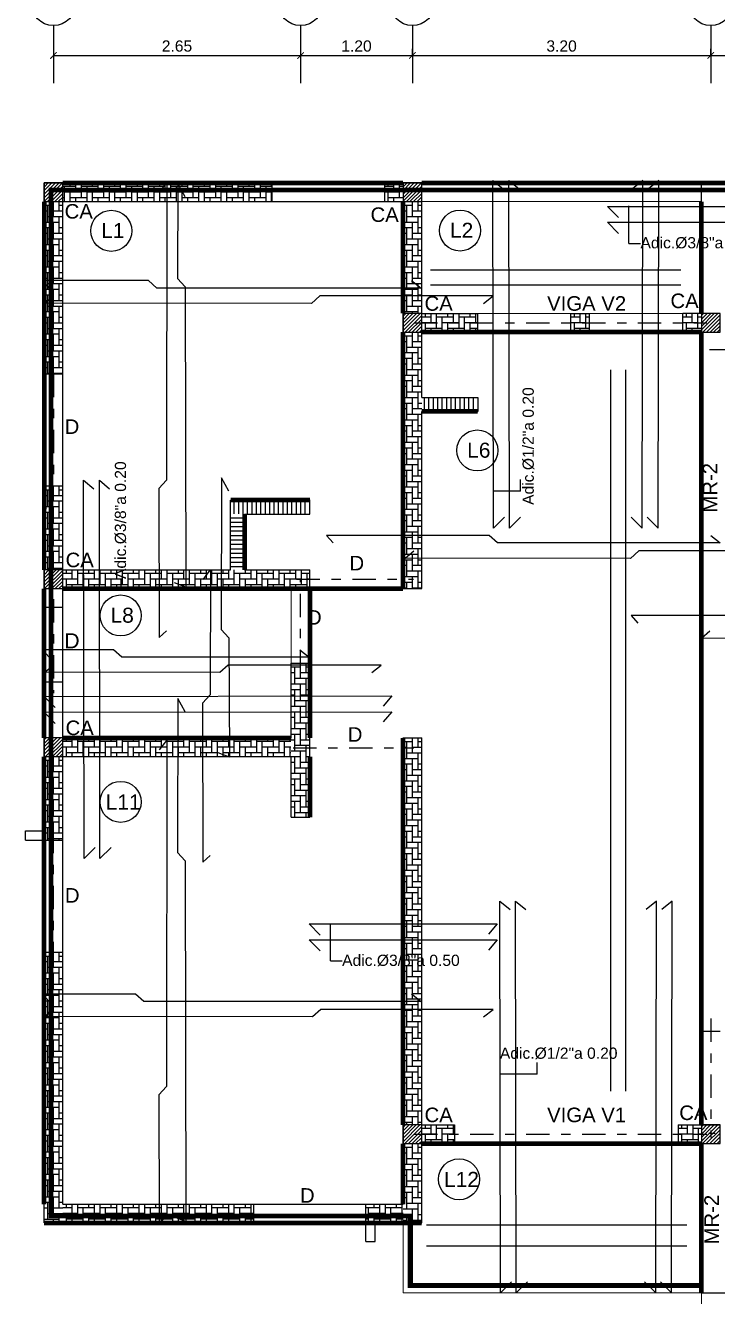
# Model space of a CAD drawing. Header units: feet. Extents: x 317 to 512, y -141 to 162.
# Drawn here: x 401.18 to 408.6, y 15.45 to 29.12 of the extents above; entities that cross this region are included whole.
import ezdxf

# ---------------------------------------------------------------- set-up
doc = ezdxf.new("R2010")
doc.units = ezdxf.units.FT
doc.header["$MEASUREMENT"] = 0
doc.linetypes.add('DASHDOT', pattern=[1, 0.5, -0.25, 0, -0.25])
doc.linetypes.add('DASHED', pattern=[19.05, 12.7, -6.35])
for name, color, linetype in [('00-LOSA', 51, 'Continuous'), ('ACERO', 4, 'Continuous'), ('columna', 9, 'Continuous'), ('DIM', 10, 'Continuous'), ('MUROS', 7, 'Continuous'), ('PERT-VENT', 8, 'Continuous'), ('PISO', 8, 'Continuous'), ('relleno', 8, 'Continuous'), ('TEXTO', 2, 'Continuous'), ('TEXTOS', 3, 'Continuous'), ('VENTANA', 8, 'Continuous'), ('VIGAS', 4, 'DASHDOT')]:
    doc.layers.add(name, color=color, linetype=linetype)
for name, color, linetype, lineweight in [('00-muro15', 210, 'Continuous', 5), ('00-muro20', 1, 'Continuous', 5), ('A-GENM', 8, 'Continuous', 9), ('closet', 8, 'Continuous', 5), ('vuelo', 251, 'DASHED', 13)]:
    doc.layers.add(name, color=color, linetype=linetype, lineweight=lineweight)
doc.styles.add('RS80', font='arial.ttf', dxfattribs={"height": 0.1})
doc.styles.get("Standard").update_dxf_attribs({"font": 'arial.ttf'})
doc.dimstyles.new('KEILY', dxfattribs={"dimtxt": 0.12, "dimasz": 0.07, "dimexe": 0.07, "dimexo": 0.25, "dimgap": 0.04, "dimtad": 1, "dimzin": 1, "dimdsep": 46, "dimtxsty": 'Standard', "dimblk": 'ARCHTICK', "dimcen": 2.5, "dimclrd": 256, "dimclre": 256, "dimclrt": 7, "dimazin": 0, "dimtfac": 1, "dimtix": 1, "dimtmove": 2, "dimatfit": 1, "dimfxl": 0.35, "dimfxlon": 1, "dimtolj": 1, "dimtzin": 1, "dimarcsym": 0})
pattern_1 = [(90, (-5.34933, -14.4465), (-0.06, 0.06), [0.18, -0.06]), (180, (-5.34933, -14.3865), (-0.06, 0.06), [0.18, -0.06])]

# ---------------------------------------------------------------- blocks, each defined once
blk = doc.blocks.new('_ArchTick')
at = {"color": 0, "linetype": 'ByBlock', "const_width": 0.15}
blk.add_lwpolyline([(-0.5, -0.5), (0.5, 0.5)], dxfattribs=at)
blk = doc.blocks.new('*D223')
at = {"layer": 'DEFPOINTS', "color": 0, "transparency": 16777216}
for p in [(401.481, 28.812), (404.131, 28.812), (404.131, 28.799)]:
    blk.add_point(p, dxfattribs=at)
at = {"layer": 'DIM', "lineweight": -2, "transparency": 16777216}
for p, q in [((401.481, 28.799), (401.481, 28.729)), ((401.481, 28.799), (404.131, 28.799)), ((404.131, 28.799), (404.131, 28.729))]:
    blk.add_line(p, q, dxfattribs=at)
at = {"layer": 'DIM', "lineweight": -2, "transparency": 16777216, "xscale": 0.07, "yscale": 0.07, "zscale": 0.07, "rotation": 180}
blk.add_blockref('_ArchTick', (401.481, 28.799), dxfattribs=at)
at = {"layer": 'DIM', "lineweight": -2, "transparency": 16777216, "xscale": 0.07, "yscale": 0.07, "zscale": 0.07}
blk.add_blockref('_ArchTick', (404.131, 28.799), dxfattribs=at)
at = {"layer": 'DIM', "color": 7, "transparency": 16777216, "insert": (402.806, 28.9), "char_height": 0.12, "attachment_point": 5}
blk.add_mtext('\\A1;2.65', dxfattribs=at)
blk = doc.blocks.new('*D224')
at = {"layer": 'DEFPOINTS', "color": 0, "transparency": 16777216}
for p in [(404.131, 28.812), (405.331, 28.799), (405.331, 28.799)]:
    blk.add_point(p, dxfattribs=at)
at = {"layer": 'DIM', "lineweight": -2, "transparency": 16777216}
for p, q in [((405.331, 28.799), (405.331, 28.869)), ((404.131, 28.799), (404.131, 28.729)), ((404.131, 28.799), (405.331, 28.799))]:
    blk.add_line(p, q, dxfattribs=at)
at = {"layer": 'DIM', "lineweight": -2, "transparency": 16777216, "xscale": 0.07, "yscale": 0.07, "zscale": 0.07, "rotation": 180}
blk.add_blockref('_ArchTick', (404.131, 28.799), dxfattribs=at)
at = {"layer": 'DIM', "lineweight": -2, "transparency": 16777216, "xscale": 0.07, "yscale": 0.07, "zscale": 0.07}
blk.add_blockref('_ArchTick', (405.331, 28.799), dxfattribs=at)
at = {"layer": 'DIM', "color": 7, "transparency": 16777216, "insert": (404.731, 28.9), "char_height": 0.12, "attachment_point": 5}
blk.add_mtext('\\A1;1.20', dxfattribs=at)
blk = doc.blocks.new('*D225')
at = {"layer": 'DEFPOINTS', "color": 0, "transparency": 16777216}
for p in [(405.331, 28.799), (408.531, 28.799), (408.531, 28.799)]:
    blk.add_point(p, dxfattribs=at)
at = {"layer": 'DIM', "lineweight": -2, "transparency": 16777216}
for p, q in [((405.331, 28.799), (405.331, 28.869)), ((408.531, 28.799), (408.531, 28.869)), ((405.331, 28.799), (408.531, 28.799))]:
    blk.add_line(p, q, dxfattribs=at)
at = {"layer": 'DIM', "lineweight": -2, "transparency": 16777216, "xscale": 0.07, "yscale": 0.07, "zscale": 0.07, "rotation": 180}
blk.add_blockref('_ArchTick', (405.331, 28.799), dxfattribs=at)
at = {"layer": 'DIM', "lineweight": -2, "transparency": 16777216, "xscale": 0.07, "yscale": 0.07, "zscale": 0.07}
blk.add_blockref('_ArchTick', (408.531, 28.799), dxfattribs=at)
at = {"layer": 'DIM', "color": 7, "transparency": 16777216, "insert": (406.931, 28.9), "char_height": 0.12, "attachment_point": 5}
blk.add_mtext('\\A1;3.20', dxfattribs=at)
blk = doc.blocks.new('*D226')
at = {"layer": 'DEFPOINTS', "color": 0, "transparency": 16777216}
for p in [(408.531, 28.799), (411.331, 28.799), (411.331, 28.799)]:
    blk.add_point(p, dxfattribs=at)
at = {"layer": 'DIM', "lineweight": -2, "transparency": 16777216}
for p, q in [((408.531, 28.799), (408.531, 28.869)), ((411.331, 28.799), (411.331, 28.869)), ((408.531, 28.799), (411.331, 28.799))]:
    blk.add_line(p, q, dxfattribs=at)
at = {"layer": 'DIM', "lineweight": -2, "transparency": 16777216, "xscale": 0.07, "yscale": 0.07, "zscale": 0.07, "rotation": 180}
blk.add_blockref('_ArchTick', (408.531, 28.799), dxfattribs=at)
at = {"layer": 'DIM', "lineweight": -2, "transparency": 16777216, "xscale": 0.07, "yscale": 0.07, "zscale": 0.07}
blk.add_blockref('_ArchTick', (411.331, 28.799), dxfattribs=at)
at = {"layer": 'DIM', "color": 7, "transparency": 16777216, "insert": (409.931, 28.9), "char_height": 0.12, "attachment_point": 5}
blk.add_mtext('\\A1;2.80', dxfattribs=at)
blk = doc.blocks.new('A$C012446DC')
at = {"layer": 'PISO'}
h = blk.add_hatch(dxfattribs=at)
h.set_pattern_fill('ANSI31', color=256, scale=0.008571, angle=180)
h.set_pattern_definition([(225, (206536.064322, 1154820.960068), (0.0192434059784, -0.0192434059784), [])])
h.paths.add_polyline_path([(0, 0), (0.2, 0), (0.2, 0.2), (0, 0.2)])
at = {"layer": 'columna'}
blk.add_lwpolyline([(0.2, 0.2), (0, 0.2), (0, 0), (0.2, 0)], close=True, dxfattribs=at)

msp = doc.modelspace()

# ---------------------------------------------------------------- hatches: boundary and pattern name
at = {"layer": 'relleno'}
h = msp.add_hatch(dxfattribs=at)
h.set_pattern_fill('AR-HBONE', color=256, scale=0.015, angle=45, style=0)
h.set_pattern_definition([(90, (-9.39933, -4.3465), (-0.06, 0.06), [0.18, -0.06]), (180, (-9.39933, -4.2865), (-0.06, 0.06), [0.18, -0.06])])
h.paths.add_polyline_path([(403.82773, 27.43289), (401.58094, 27.43289), (401.58094, 27.23289), (403.82773, 27.23289)])
h = msp.add_hatch(dxfattribs=at)
h.set_pattern_fill('AR-HBONE', color=256, scale=0.015, angle=45, style=0)
h.set_pattern_definition([(90, (-5.74933, -4.3465), (-0.06, 0.06), [0.18, -0.06]), (180, (-5.74933, -4.2865), (-0.06, 0.06), [0.18, -0.06])])
h.paths.add_polyline_path([(405.23094, 27.43289), (405.03094, 27.43289), (405.03094, 27.23289), (405.23094, 27.23289)])
h = msp.add_hatch(dxfattribs=at)
h.set_pattern_fill('AR-HBONE', color=256, scale=0.015, angle=-45, style=0)
h.set_pattern_definition([(360, (369.801545, 438.01316), (0.06, 0.06), [0.18, -0.06]), (90, (369.861545, 438.01316), (0.06, 0.06), [0.18, -0.06])])
h.paths.add_polyline_path([(401.58094, 25.3861), (401.58094, 27.23289), (401.38094, 27.23289), (401.38094, 25.3861)])
h = msp.add_hatch(dxfattribs=at)
h.set_pattern_fill('AR-HBONE', color=256, scale=0.015, angle=-45, style=0)
h.set_pattern_definition([(360, (373.651545, 438.01316), (0.06, 0.06), [0.18, -0.06]), (90, (373.711545, 438.01316), (0.06, 0.06), [0.18, -0.06])])
h.paths.add_polyline_path([(405.43094, 26.03289), (405.43094, 27.23289), (405.23094, 27.23289), (405.23094, 26.03289)])
h = msp.add_hatch(dxfattribs=at)
h.set_pattern_fill('AR-HBONE', color=256, scale=0.015, angle=45, style=0)
h.set_pattern_definition([(90, (-5.34933, -5.7465), (-0.06, 0.06), [0.18, -0.06]), (180, (-5.34933, -5.6865), (-0.06, 0.06), [0.18, -0.06])])
h.paths.add_polyline_path([(406.03094, 26.03289), (405.43094, 26.03289), (405.43094, 25.83289), (406.03094, 25.83289)])
h = msp.add_hatch(dxfattribs=at)
h.set_pattern_fill('AR-HBONE', color=256, scale=0.015, angle=45, style=0)
h.set_pattern_definition([(90, (-3.74933, -5.7465), (-0.06, 0.06), [0.18, -0.06]), (180, (-3.74933, -5.6865), (-0.06, 0.06), [0.18, -0.06])])
h.paths.add_polyline_path([(407.23094, 26.03289), (407.03094, 26.03289), (407.03094, 25.83289), (407.23094, 25.83289)])
h = msp.add_hatch(dxfattribs=at)
h.set_pattern_fill('AR-HBONE', color=256, scale=0.015, angle=45, style=0)
h.set_pattern_definition([(90, (-2.54933, -5.7465), (-0.06, 0.06), [0.18, -0.06]), (180, (-2.54933, -5.6865), (-0.06, 0.06), [0.18, -0.06])])
h.paths.add_polyline_path([(408.43094, 26.03289), (408.23094, 26.03289), (408.23094, 25.83289), (408.43094, 25.83289)])
h = msp.add_hatch(dxfattribs=at)
h.set_pattern_fill('AR-HBONE', color=256, scale=0.015, angle=-45, style=0)
h.set_pattern_definition([(360, (373.651545, 436.61316), (0.06, 0.06), [0.18, -0.06]), (90, (373.711545, 436.61316), (0.06, 0.06), [0.18, -0.06])])
h.paths.add_polyline_path([(405.43094, 23.08289), (405.43094, 25.83289), (405.23094, 25.83289), (405.23094, 23.08289)])
h = msp.add_hatch(dxfattribs=at)
h.set_pattern_fill('ANSI31', color=256, scale=0.015, angle=45, style=0)
h.set_pattern_definition([(90, (-1366.237067, -495.61018), (-0.047625, 1e-17), [])])
h.paths.add_polyline_path([(406.02437, 25.13289), (405.43094, 25.13289), (405.43094, 24.98289), (406.02437, 24.98289)])
h = msp.add_hatch(dxfattribs=at)
h.set_pattern_fill('AR-HBONE', color=256, scale=0.015, angle=-45, style=0)
h.set_pattern_definition([(360, (369.801545, 434.96316), (0.06, 0.06), [0.18, -0.06]), (90, (369.861545, 434.96316), (0.06, 0.06), [0.18, -0.06])])
h.paths.add_polyline_path([(401.58094, 23.28289), (401.58094, 24.18289), (401.38094, 24.18289), (401.38094, 23.28289)])
h = msp.add_hatch(dxfattribs=at)
h.set_pattern_fill('ANSI31', color=256, scale=0.015, angle=45, style=0)
h.set_pattern_definition([(90, (-1368.087067, -496.71018), (-0.047625, 1e-17), [])])
h.paths.add_polyline_path([(404.23094, 24.03348), (403.38094, 24.03525), (403.38094, 23.88407), (404.23094, 23.8823)])
h = msp.add_hatch(dxfattribs=at)
h.set_pattern_fill('ANSI31', color=256, scale=0.015, angle=-45, style=0)
h.set_pattern_definition([(360, (-117.212134, 1795.3509), (2e-17, 0.047625), [])])
h.paths.add_polyline_path([(403.53153, 23.28784), (403.53329, 23.88289), (403.38212, 23.88289), (403.38035, 23.28784)])
h = msp.add_hatch(dxfattribs=at)
h.set_pattern_fill('AR-HBONE', color=256, scale=0.015, angle=45, style=0)
h.set_pattern_definition([(90, (-9.19933, -8.4965), (-0.06, 0.06), [0.18, -0.06]), (180, (-9.19933, -8.4365), (-0.06, 0.06), [0.18, -0.06])])
h.paths.add_polyline_path([(404.23094, 23.28289), (401.58094, 23.28289), (401.58094, 23.08289), (404.23094, 23.08289)])
h = msp.add_hatch(dxfattribs=at)
h.set_pattern_fill('AR-HBONE', color=256, scale=0.015, angle=-45, style=0)
h.set_pattern_definition([(360, (372.451545, 433.06316), (0.06, 0.06), [0.18, -0.06]), (90, (372.511545, 433.06316), (0.06, 0.06), [0.18, -0.06])])
h.paths.add_polyline_path([(404.23094, 20.63289), (404.23094, 22.28289), (404.03094, 22.28289), (404.03094, 20.63289)])
h = msp.add_hatch(dxfattribs=at)
h.set_pattern_fill('AR-HBONE', color=256, scale=0.015, angle=45, style=0)
h.set_pattern_definition([(90, (-9.19933, -10.2965), (-0.06, 0.06), [0.18, -0.06]), (180, (-9.19933, -10.2365), (-0.06, 0.06), [0.18, -0.06])])
h.paths.add_polyline_path([(404.02773, 21.48289), (401.58094, 21.48289), (401.58094, 21.28289), (404.02773, 21.28289)])
h = msp.add_hatch(dxfattribs=at)
h.set_pattern_fill('AR-HBONE', color=256, scale=0.015, angle=-45, style=0)
h.set_pattern_definition([(360, (373.651545, 432.26316), (0.06, 0.06), [0.18, -0.06]), (90, (373.711545, 432.26316), (0.06, 0.06), [0.18, -0.06])])
h.paths.add_polyline_path([(405.43094, 17.33289), (405.43094, 21.48289), (405.23094, 21.48289), (405.23094, 17.33289)])
h = msp.add_hatch(dxfattribs=at)
h.set_pattern_fill('AR-HBONE', color=256, scale=0.015, angle=-45, style=0)
h.set_pattern_definition([(360, (369.801545, 432.06316), (0.06, 0.06), [0.18, -0.06]), (90, (369.861545, 432.06316), (0.06, 0.06), [0.18, -0.06])])
h.paths.add_polyline_path([(401.58094, 20.38644), (401.58094, 21.28289), (401.38094, 21.28289), (401.38094, 20.38644)])
h = msp.add_hatch(dxfattribs=at)
h.set_pattern_fill('AR-HBONE', color=256, scale=0.015, angle=-45, style=0)
h.set_pattern_definition([(360, (369.801545, 429.9635), (0.06, 0.06), [0.18, -0.06]), (90, (369.861545, 429.9635), (0.06, 0.06), [0.18, -0.06])])
h.paths.add_polyline_path([(401.58094, 16.28289), (401.58094, 19.18324), (401.38094, 19.18324), (401.38094, 16.28289)])
h = msp.add_hatch(dxfattribs=at)
h.set_pattern_fill('AR-HBONE', color=256, scale=0.015, angle=45, style=0)
h.set_pattern_definition(pattern_1)
h.paths.add_polyline_path([(405.43094, 17.33289), (405.43094, 17.33289), (405.43094, 17.13289), (405.43094, 17.13289)])
h = msp.add_hatch(dxfattribs=at)
h.set_pattern_fill('AR-HBONE', color=256, scale=0.015, angle=45, style=0)
h.set_pattern_definition(pattern_1)
h.paths.add_polyline_path([(405.78094, 17.33289), (405.43094, 17.33289), (405.43094, 17.13289), (405.78094, 17.13289)])
h = msp.add_hatch(dxfattribs=at)
h.set_pattern_fill('AR-HBONE', color=256, scale=0.015, angle=45, style=0)
h.set_pattern_definition([(90, (-2.59933, -14.4465), (-0.06, 0.06), [0.18, -0.06]), (180, (-2.59933, -14.3865), (-0.06, 0.06), [0.18, -0.06])])
h.paths.add_polyline_path([(408.43094, 17.33289), (408.18094, 17.33289), (408.18094, 17.13289), (408.43094, 17.13289)])
h = msp.add_hatch(dxfattribs=at)
h.set_pattern_fill('AR-HBONE', color=256, scale=0.015, angle=-45, style=0)
h.set_pattern_definition([(360, (373.651545, 427.91316), (0.06, 0.06), [0.18, -0.06]), (90, (373.711545, 427.91316), (0.06, 0.06), [0.18, -0.06])])
h.paths.add_polyline_path([(405.43094, 16.28289), (405.43094, 17.13289), (405.23094, 17.13289), (405.23094, 16.28289)])
h = msp.add_hatch(dxfattribs=at)
h.set_pattern_fill('AR-HBONE', color=256, scale=0.015, angle=45, style=0)
h.set_pattern_definition([(90, (-9.19933, -15.2965), (-0.06, 0.06), [0.18, -0.06]), (180, (-9.19933, -15.2365), (-0.06, 0.06), [0.18, -0.06])])
h.paths.add_polyline_path([(403.62773, 16.472), (401.58094, 16.48289), (401.58094, 16.28289), (403.62773, 16.272)])
h = msp.add_hatch(dxfattribs=at)
h.set_pattern_fill('AR-HBONE', color=256, scale=0.015, angle=45, style=0)
h.set_pattern_definition([(90, (-5.89933, -15.2965), (-0.06, 0.06), [0.18, -0.06]), (180, (-5.89933, -15.2365), (-0.06, 0.06), [0.18, -0.06])])
h.paths.add_polyline_path([(405.23094, 16.48289), (404.83094, 16.48289), (404.83094, 16.28289), (405.23094, 16.28289)])

# ---------------------------------------------------------------- linework, layer by layer
at = {"layer": '00-LOSA', "const_width": 0.05}
msp.add_lwpolyline([(411.43094, 15.60789), (414.55594, 15.60789), (414.55594, 16.35789), (418.40594, 16.35789), (418.40594, 23.50555), (417.75599, 23.50555), (417.75599, 27.35789), (401.45594, 27.35789), (401.45594, 16.35789), (405.30594, 16.35789), (405.30594, 15.60789), (408.43094, 15.60789)], dxfattribs=at)
at = {"layer": '00-muro15', "const_width": 0.05}
for points in [[(405.23094, 27.43289), (401.58094, 27.43289)], [(417.83099, 27.43289), (405.43094, 27.43289)], [(401.38125, 23.28289), (401.38143, 27.23289)], [(405.23094, 27.23289), (405.23094, 26.03289)], [(405.23094, 25.83289), (405.23094, 23.08289)], [(408.43094, 25.83289), (405.43094, 25.83289)], [(406.03094, 24.98289), (405.43094, 24.98289)], [(404.23094, 24.03289), (403.38094, 24.03289)], [(403.53094, 23.88289), (403.53094, 23.28289)], [(401.38094, 21.48289), (401.38094, 23.08289)], [(405.23094, 23.08289), (401.58094, 23.08289)], [(404.23094, 21.48289), (404.23094, 23.08289)], [(404.03094, 21.48289), (401.58094, 21.48289)], [(405.23094, 21.48289), (405.23094, 17.33289)], [(401.38094, 16.48289), (401.38094, 21.28289)], [(404.23094, 20.6299), (404.23094, 21.28289)], [(405.23094, 17.13289), (405.23094, 16.48289)], [(408.43094, 17.13289), (405.43094, 17.13289)], [(405.43094, 16.28289), (401.38094, 16.28289)]]:
    msp.add_lwpolyline(points, dxfattribs=at)
at = {"layer": '00-muro20', "const_width": 0.05}
for points in [[(408.43094, 27.23289), (408.43094, 26.03289)], [(408.43094, 25.83289), (408.43094, 17.33289)], [(408.43094, 17.13289), (408.43094, 15.53289)]]:
    msp.add_lwpolyline(points, dxfattribs=at)
at = {"layer": 'A-GENM'}
for p, q in [((405.43094, 27.43289), (408.43094, 27.43289)), ((405.43094, 27.23289), (408.43094, 27.23289)), ((405.23094, 15.53289), (405.23094, 16.28289)), ((405.33094, 15.63289), (405.33094, 16.28289)), ((408.43094, 15.63289), (405.33094, 15.63289)), ((408.43094, 15.53289), (405.23094, 15.53289))]:
    msp.add_line(p, q, dxfattribs=at)
at = {"layer": 'ACERO'}
for p, q in [((405.52434, 26.50256), (408.20823, 26.50256)), ((405.52434, 26.3388), (408.20823, 26.3388)), ((407.45439, 25.42789), (407.45439, 17.69312)), ((407.6177, 25.42789), (407.6177, 17.69312)), ((405.4814, 16.26267), (408.27259, 16.26267)), ((405.4814, 16.03809), (408.27259, 16.03809))]:
    msp.add_line(p, q, dxfattribs=at)
for points in [[(402.61738, 27.33535), (402.69787, 27.43619), (402.69283, 24.24743), (402.61252, 24.15825), (402.61307, 22.55831), (402.69338, 22.62965)], [(406.32017, 23.84871), (406.20104, 23.73138), (406.19474, 27.45952), (406.30459, 27.36772)], [(406.49024, 23.84871), (406.37111, 23.73138), (406.36481, 27.45952), (406.47467, 27.36772)], [(407.67742, 23.84871), (407.79656, 23.73138), (407.80286, 27.45952), (407.693, 27.36772)], [(407.8475, 23.84871), (407.96663, 23.73138), (407.97293, 27.45952), (407.86308, 27.36772)], [(407.54059, 27.0618), (407.42326, 27.18093), (409.43862, 27.18093), (409.34682, 27.07108)], [(407.54059, 26.89172), (407.42326, 27.01086), (409.43862, 27.01086), (409.34682, 26.901)], [(405.32278, 26.38595), (405.42362, 26.30547), (402.59016, 26.30547), (402.50098, 26.38578), (401.36283, 26.38578), (401.43418, 26.30547)], [(406.09454, 26.14004), (406.19539, 26.22052), (404.33948, 26.22052), (404.2503, 26.14021), (401.3878, 26.14372), (401.479, 26.22052)], [(401.92907, 20.30783), (401.80994, 20.1905), (401.80363, 24.24623), (401.91349, 24.15444)], [(402.09914, 20.30783), (401.98001, 20.1905), (401.97371, 24.24623), (402.08357, 24.15444)], [(408.5301, 23.6532), (408.63094, 23.57272), (406.24189, 23.57272), (406.15271, 23.65303), (404.41068, 23.65303), (404.48202, 23.57272)], [(409.30186, 23.40729), (409.4027, 23.48777), (407.76, 23.48777), (407.67082, 23.40746), (405.25409, 23.41097), (405.34529, 23.48777)], [(403.08582, 23.18205), (403.16631, 23.28289), (403.16127, 21.94569), (403.08096, 21.85651), (403.08151, 20.15045), (403.16182, 20.22179)], [(411.31432, 22.79453), (411.41516, 22.71405), (409.25666, 22.71405), (409.16748, 22.79436), (407.67876, 22.79436), (407.7501, 22.71405)], [(411.93842, 22.54861), (412.03926, 22.6291), (410.39656, 22.6291), (410.30738, 22.54878), (408.43094, 22.55229), (408.52214, 22.62909)], [(404.12351, 22.42833), (404.22436, 22.34785), (402.21351, 22.34785), (402.12433, 22.42816), (401.36283, 22.42816), (401.43418, 22.34785)], [(404.89528, 22.18242), (404.99612, 22.2629), (403.35342, 22.2629), (403.26424, 22.18258), (401.3878, 22.1861), (401.479, 22.26289)], [(401.49827, 21.80771), (401.38094, 21.92684), (405.10907, 21.93315), (405.01728, 21.82329)], [(401.49827, 21.63764), (401.38094, 21.75677), (405.10907, 21.76307), (405.01728, 21.65321)], [(402.61738, 21.35392), (402.69787, 21.45476), (402.69283, 17.74502), (402.61252, 17.65584), (402.61307, 16.27901), (402.69338, 16.35036)], [(406.39356, 15.65022), (406.27443, 15.53289), (406.26812, 19.73289), (406.37798, 19.6411)], [(406.56363, 15.65022), (406.4445, 15.53289), (406.4382, 19.73289), (406.54806, 19.6411)], [(407.82188, 15.65022), (407.94101, 15.53289), (407.94732, 19.73289), (407.83746, 19.6411)], [(407.99196, 15.65022), (408.11109, 15.53289), (408.11739, 19.73289), (408.00754, 19.6411)], [(404.34059, 19.36809), (404.22326, 19.48722), (406.23862, 19.48722), (406.14682, 19.37736)], [(404.34059, 19.19801), (404.22326, 19.31714), (406.23862, 19.31714), (406.14682, 19.20728)], [(405.32282, 18.73666), (405.42366, 18.65618), (402.44867, 18.65618), (402.35949, 18.7365), (401.36283, 18.7365), (401.43418, 18.65618)], [(406.09458, 18.49075), (406.19543, 18.57123), (404.34697, 18.57123), (404.25779, 18.49092), (401.3878, 18.49443), (401.479, 18.57123)]]:
    msp.add_lwpolyline(points, dxfattribs=at)
at = {"layer": 'ACERO', "elevation": 6.12906}
for points in [[(402.89397, 27.2849), (402.81335, 27.42533), (402.81176, 26.40745), (402.89207, 26.31827), (402.89959, 23.0974), (402.77982, 23.14384)], [(403.36241, 24.12964), (403.28179, 24.27006), (403.2802, 22.64547), (403.36051, 22.55629), (403.36803, 21.2744), (403.24826, 21.32084)], [(402.89397, 21.76376), (402.81335, 21.90419), (402.81176, 20.25401), (402.89207, 20.16483), (402.89959, 16.2974), (402.77982, 16.34384)]]:
    msp.add_lwpolyline(points, dxfattribs=at)
at = {"layer": 'closet'}
for p, q in [((406.03094, 26.03289), (407.03094, 26.03289)), ((404.03094, 22.28289), (404.03094, 23.08289))]:
    msp.add_line(p, q, dxfattribs=at)
at = {"layer": 'MUROS'}
for p, q in [((401.38094, 27.43289), (403.82773, 27.43289)), ((401.38094, 25.3861), (401.38094, 27.43289)), ((401.38094, 27.43289), (403.82773, 27.43289)), ((405.03094, 27.43289), (405.43094, 27.43289)), ((405.43094, 26.03289), (405.43094, 27.43289)), ((408.43094, 26.03289), (408.43094, 27.43289)), ((408.43094, 27.43289), (408.63094, 27.43289)), ((401.58094, 25.3861), (401.58094, 27.23289)), ((401.58094, 27.23289), (403.82773, 27.23289)), ((405.03094, 27.23289), (405.23094, 27.23289)), ((405.23094, 23.08289), (405.23094, 27.23289)), ((405.43094, 26.03289), (406.03094, 26.03289)), ((406.03094, 25.83289), (406.03094, 26.03289)), ((407.03094, 25.83289), (407.03094, 26.03289)), ((407.03094, 26.03289), (407.23094, 26.03289)), ((407.23094, 25.83289), (407.23094, 26.03289)), ((408.23094, 25.83289), (408.23094, 26.03289)), ((408.43094, 26.03289), (408.23094, 26.03289)), ((405.43094, 25.83289), (406.03094, 25.83289)), ((405.43094, 25.13289), (405.43094, 25.83289)), ((407.03094, 25.83289), (407.23094, 25.83289)), ((408.43094, 25.83289), (408.23094, 25.83289)), ((408.43094, 18.33289), (408.43094, 25.83289)), ((405.43094, 25.13289), (406.03094, 25.13289)), ((406.03094, 25.13289), (406.03094, 24.98289)), ((405.43094, 24.98289), (406.03094, 24.98289)), ((405.43094, 23.08289), (405.43094, 24.98289)), ((401.38094, 22.8845), (401.38094, 24.18289)), ((401.58094, 23.28289), (401.58094, 24.18289)), ((403.38094, 23.28289), (403.38094, 24.03289)), ((403.38094, 24.03289), (404.23094, 24.03289)), ((404.23094, 23.88289), (404.23094, 24.03289)), ((403.53094, 23.28289), (403.53094, 23.88289)), ((403.53094, 23.88289), (404.23094, 23.88289)), ((401.58094, 23.28289), (403.38094, 23.28289)), ((403.53094, 23.28289), (404.23094, 23.28289)), ((404.23094, 23.08289), (404.23094, 23.28289)), ((401.58094, 22.8845), (401.58094, 23.08289)), ((401.58094, 23.08289), (404.23094, 23.08289)), ((405.23094, 23.08289), (405.43094, 23.08289)), ((404.03094, 21.48289), (404.03094, 22.28289)), ((404.03094, 22.28289), (404.23094, 22.28289)), ((404.23094, 20.63289), (404.23094, 22.28289)), ((401.38094, 20.48644), (401.38094, 22.08129)), ((401.58094, 21.48289), (401.58094, 22.08129)), ((401.58094, 21.48289), (404.03094, 21.48289)), ((405.23094, 16.48289), (405.23094, 21.48289)), ((405.23094, 21.48289), (405.43094, 21.48289)), ((405.43094, 17.33289), (405.43094, 21.48289)), ((401.58094, 20.38644), (401.58094, 21.28289)), ((401.58094, 21.28289), (404.03094, 21.28289)), ((404.03094, 20.63289), (404.03094, 21.28289)), ((404.03094, 20.63289), (404.23094, 20.63289)), ((401.18094, 20.38644), (401.18094, 20.48644)), ((401.38094, 16.28289), (401.38094, 19.18324)), ((401.58094, 16.48289), (401.58094, 19.18324)), ((408.63094, 18.33289), (408.43094, 18.33289)), ((405.43094, 17.33289), (405.78094, 17.33289)), ((405.78094, 17.33289), (405.78094, 17.13289)), ((408.18094, 17.33289), (408.63094, 17.33289)), ((408.18094, 17.33289), (408.18094, 17.13289)), ((405.43094, 16.28289), (405.43094, 17.13289)), ((405.43094, 17.13289), (405.78094, 17.13289)), ((408.18094, 17.13289), (408.43094, 17.13289)), ((408.43094, 15.53289), (408.43094, 17.13289)), ((401.58094, 16.48289), (403.62773, 16.48289)), ((404.83094, 16.48289), (405.23094, 16.48289)), ((401.38094, 16.28289), (403.62773, 16.28289)), ((404.93094, 16.28289), (405.43094, 16.28289)), ((404.83094, 16.08289), (404.93094, 16.08289)), ((408.43094, 15.53289), (408.93094, 15.53289))]:
    msp.add_line(p, q, dxfattribs=at)
at = {"layer": 'MUROS', "extrusion": (-6.28888e-16, -1.94037e-15, -1)}
for p, q in [((403.82773, 27.23289), (403.82773, 27.43289)), ((405.03094, 27.43289), (405.03094, 27.23289))]:
    msp.add_line(p, q, dxfattribs=at)
at = {"layer": 'MUROS', "extrusion": (-1.27878e-17, -1.31713e-15, -1)}
for p, q in [((401.38094, 25.3861), (401.58094, 25.3861)), ((401.58094, 24.18289), (401.38094, 24.18289)), ((401.38094, 22.8845), (401.58094, 22.8845)), ((401.58094, 22.08129), (401.38094, 22.08129)), ((401.18094, 20.48644), (401.38094, 20.48644)), ((401.18094, 20.38644), (401.58094, 20.38644)), ((401.58094, 19.18324), (401.38094, 19.18324)), ((401.58094, 19.18324), (401.38094, 19.18324))]:
    msp.add_line(p, q, dxfattribs=at)
at = {"layer": 'MUROS', "extrusion": (-6.28888e-16, -1.93323e-15, -1)}
for p, q in [((403.62773, 16.48289), (403.62773, 16.28289)), ((403.62773, 16.48289), (403.62773, 16.28289)), ((404.83094, 16.08289), (404.83094, 16.48289)), ((404.93094, 16.08289), (404.93094, 16.28289))]:
    msp.add_line(p, q, dxfattribs=at)
at = {"layer": 'PERT-VENT', "extrusion": (-1.31713e-15, 1.27878e-17, -1)}
for p, q in [((403.82773, 27.43289), (405.03094, 27.43289)), ((403.82773, 27.23289), (405.03094, 27.23289)), ((403.62773, 16.48289), (404.83094, 16.48289)), ((403.62773, 16.28289), (404.83094, 16.28289))]:
    msp.add_line(p, q, dxfattribs=at)
at = {"layer": 'PERT-VENT', "lineweight": 15}
for p, q in [((407.23094, 26.03289), (408.23094, 26.03289)), ((407.23094, 25.83289), (408.23094, 25.83289))]:
    msp.add_line(p, q, dxfattribs=at)
at = {"layer": 'PERT-VENT', "extrusion": (-1.27878e-17, -1.31713e-15, -1)}
for p, q in [((401.38094, 24.18289), (401.38094, 25.3861)), ((401.58094, 24.18289), (401.58094, 25.3861)), ((401.38094, 22.08129), (401.38094, 22.8845)), ((401.58094, 22.08129), (401.58094, 22.8845)), ((401.38094, 19.18324), (401.38094, 20.38644)), ((401.58094, 19.18324), (401.58094, 20.38644))]:
    msp.add_line(p, q, dxfattribs=at)
at = {"layer": 'TEXTO'}
for p, q in [((407.65308, 26.78467), (407.65308, 27.18587)), ((407.65308, 26.78467), (407.7776, 26.78467)), ((406.48933, 24.12806), (406.48933, 24.25258)), ((406.48933, 24.12806), (406.19694, 24.12806)), ((402.2062, 23.06211), (402.2062, 23.18662)), ((402.2062, 23.06211), (401.805, 23.06211)), ((404.45308, 19.09095), (404.45308, 19.49215)), ((404.45308, 19.09095), (404.5776, 19.09095)), ((406.67058, 17.87627), (406.67058, 18.00079)), ((406.67058, 17.87627), (406.26938, 17.87627))]:
    msp.add_line(p, q, dxfattribs=at)
for centre in [(402.10133, 26.91922), (405.84206, 26.92251), (406.02638, 24.56439), (402.20145, 22.79506), (402.20145, 20.79643), (405.83102, 16.75038)]:
    msp.add_circle(centre, 0.21997, dxfattribs=at)
at = {"layer": 'VENTANA'}
for p, q in [((401.48094, 29.12073), (401.48094, 28.5028)), ((404.13094, 29.12073), (404.13094, 28.5028)), ((405.33094, 29.12073), (405.33094, 28.5028)), ((408.53094, 29.12073), (408.53094, 28.5028))]:
    msp.add_line(p, q, dxfattribs=at)
for centre in [(401.48094, 29.36362), (404.13094, 29.36362), (405.33094, 29.36362), (408.53094, 29.36362)]:
    msp.add_circle(centre, 0.24289, dxfattribs=at)
at = {"layer": 'VIGAS', "ltscale": 0.5}
for p, q in [((405.12041, 27.3473), (403.75159, 27.3473)), ((405.3505, 25.93289), (408.48739, 25.93289)), ((408.51609, 25.64548), (410.45962, 25.64303)), ((401.48094, 25.3861), (401.48094, 24.18289)), ((404.08723, 23.18289), (405.34373, 23.18289)), ((404.13094, 22.17789), (404.13094, 23.18289)), ((401.48094, 22.96823), (401.48094, 21.96309)), ((404.05374, 21.37544), (405.34471, 21.37544)), ((401.48094, 19.04569), (401.48094, 20.46654)), ((408.53237, 18.47282), (408.53237, 17.19667)), ((405.3505, 17.23289), (408.48739, 17.23289)), ((411.3542, 17.24251), (408.51019, 17.24251)), ((403.5337, 16.372), (404.95431, 16.372))]:
    msp.add_line(p, q, dxfattribs=at)
at = {"layer": 'vuelo', "ltscale": 0.02}
msp.add_line((408.43094, 15.03289), (408.43094, 15.53289), dxfattribs=at)

# ---------------------------------------------------------------- block references
for p in [(401.38093, 27.23289), (405.23093, 27.23289), (405.23093, 25.83289), (408.43093, 25.83289), (401.38093, 23.08289), (401.38093, 21.28289), (405.23093, 17.13289), (408.43093, 17.13289)]:
    msp.add_blockref('A$C012446DC', p)

# ---------------------------------------------------------------- texts
at = {"layer": 'TEXTO', "style": 'RS80'}
for s, p in [('Adic.%%C3/8"a 0.50', (407.77699, 26.73157)), ('Adic.%%C3/8"a 0.50', (404.57699, 19.03785)), ('Adic.%%C1/2"a 0.20', (406.26914, 18.04199))]:
    msp.add_text(s, height=0.12, dxfattribs=at).set_placement(p)
for s, p in [('Adic.%%C1/2"a 0.20', (406.6327, 23.98078)), ('Adic.%%C3/8"a 0.20', (402.2593, 23.18602))]:
    msp.add_text(s, height=0.12, rotation=90, dxfattribs=at).set_placement(p)
at = {"layer": 'TEXTOS', "linetype": 'Continuous', "ltscale": 0.9}
for s, height, p in [('CA', 0.156, (401.60076, 27.05028)), ('CA', 0.156, (404.88174, 27.01474)), ('L1', 0.161, (401.99281, 26.84159)), ('L2', 0.161, (405.73353, 26.84487)), ('CA', 0.156, (408.09871, 26.09072)), ('CA', 0.156, (405.46095, 26.06242)), ('VIGA V2', 0.156, (406.77564, 26.06242)), ('D', 0.156, (401.60106, 24.74178)), ('L6', 0.161, (405.91786, 24.48675)), ('CA', 0.156, (401.61095, 23.31242)), ('D', 0.156, (404.65583, 23.2782)), ('L8', 0.161, (402.09292, 22.71742)), ('D', 0.156, (404.2008, 22.69623)), ('D', 0.162, (401.59782, 22.44297)), ('CA', 0.156, (401.61095, 21.51242)), ('D', 0.156, (404.63763, 21.44138)), ('L11', 0.161, (402.04048, 20.71466)), ('D', 0.156, (401.60391, 19.71609)), ('CA', 0.156, (405.46095, 17.36242)), ('VIGA V1', 0.156, (406.77564, 17.36242)), ('CA', 0.156, (408.19311, 17.38533)), ('L12', 0.161, (405.67006, 16.66861)), ('D', 0.156, (404.12497, 16.49897))]:
    msp.add_text(s, height=height, dxfattribs=at).set_placement(p)
for p in [(408.60081, 23.89775), (408.61796, 16.05149)]:
    msp.add_text('MR-2', height=0.156, rotation=90, dxfattribs=at).set_placement(p)

# ---------------------------------------------------------------- dimensions: what is measured, and where the dimension line sits
at = {"layer": 'DIM'}
for base, p1, p2, picture, middle in [((404.13094, 28.79912), (401.48094, 28.81177), (404.13094, 28.81177), '*D223', (402.80594, 28.90039)), ((405.33094, 28.79912), (404.13094, 28.81177), (405.33094, 28.79912), '*D224', (404.73094, 28.90039)), ((408.53094, 28.79912), (405.33094, 28.79912), (408.53094, 28.79912), '*D225', (406.93094, 28.90043)), ((411.33094, 28.79912), (408.53094, 28.79912), (411.33094, 28.79912), '*D226', (409.93094, 28.90039))]:
    dim = msp.add_linear_dim(base=base, p1=p1, p2=p2, dimstyle='KEILY', override={"dimfxl": 0.06}, dxfattribs=at)
    dim.commit()
    dim.dimension.update_dxf_attribs({"geometry": picture, "text_midpoint": middle})

doc.saveas('drawing.dxf')
